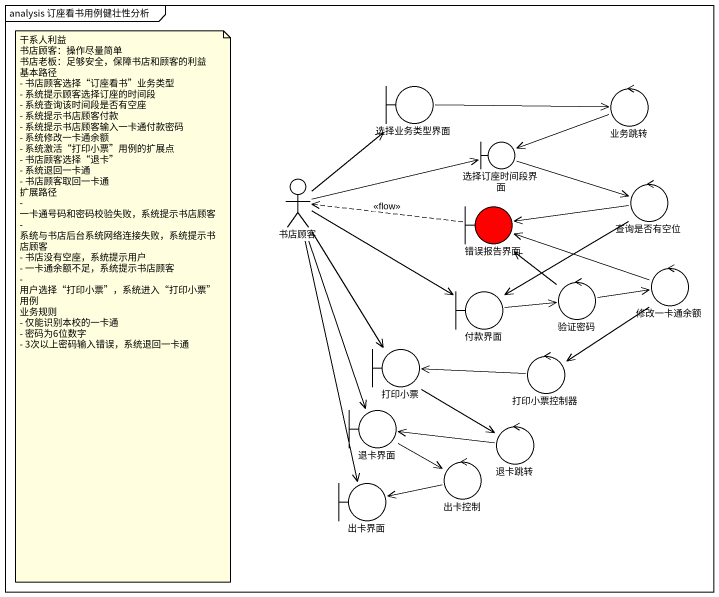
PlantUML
@startuml
mainframe analysis 订座看书用例健壮性分析
boundary 选择业务类型界面
control 业务跳转
boundary 选择订座时间段界面
actor 书店顾客
boundary 错误报告界面 #FF0000
control 查询是否有空位
boundary 付款界面
control 验证密码
control 修改一卡通余额
boundary 打印小票
control 打印小票控制器
boundary 退卡界面
control 退卡跳转
boundary 出卡界面
control 出卡控制
选择业务类型界面 -right-> 业务跳转
业务跳转 -left-> 选择订座时间段界面
选择订座时间段界面 -right-> 查询是否有空位
书店顾客 -up-> 选择业务类型界面
书店顾客 -right-> 选择订座时间段界面
书店顾客 -right-> 付款界面
书店顾客 --> 打印小票
书店顾客 --> 退卡界面
书店顾客 --> 出卡界面
错误报告界面 .left.> 书店顾客 : <<flow>>
查询是否有空位 -left-> 错误报告界面
查询是否有空位 --> 付款界面
付款界面 -right-> 验证密码
验证密码 -up-> 错误报告界面
验证密码 -right-> 修改一卡通余额
修改一卡通余额 -left-> 错误报告界面
修改一卡通余额 --> 打印小票控制器
打印小票 --> 退卡跳转
打印小票控制器 -left-> 打印小票
退卡界面 --> 出卡控制
退卡跳转 -left-> 退卡界面
出卡控制 -left-> 出卡界面
note as N1
  干系人利益
  书店顾客：操作尽量简单
  书店老板：足够安全，保障书店和顾客的利益
  基本路径
  - 书店顾客选择“订座看书”业务类型
  - 系统提示顾客选择订座的时间段
  - 系统查询该时间段是否有空座
  - 系统提示书店顾客付款
  - 系统提示书店顾客输入一卡通付款密码
  - 系统修改一卡通余额
  - 系统激活“打印小票”用例的扩展点
  - 书店顾客选择“退卡”
  - 系统退回一卡通
  - 书店顾客取回一卡通
  扩展路径
  - 一卡通号码和密码校验失败，系统提示书店顾客
  - 系统与书店后台系统网络连接失败，系统提示书店顾客
  - 书店没有空座，系统提示用户
  - 一卡通余额不足，系统提示书店顾客
  - 用户选择“打印小票”，系统进入“打印小票”用例
  业务规则
  - 仅能识别本校的一卡通
  - 密码为6位数字
  - 3次以上密码输入错误，系统退回一卡通
end note
@enduml
